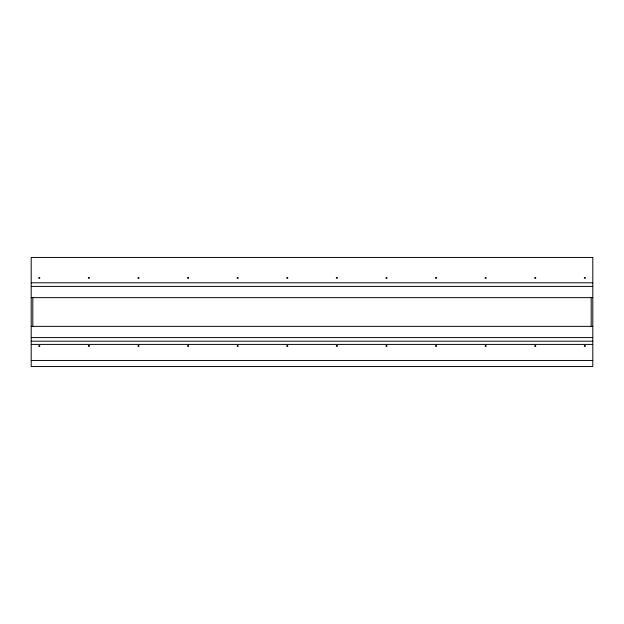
<?xml version="1.0" encoding="UTF-8"?>
<svg xmlns="http://www.w3.org/2000/svg" width="624" height="624" viewBox="0 0 624 624"><rect width="100%" height="100%" fill="white"/><g stroke="black" fill="none" stroke-linecap="round" stroke-linejoin="round"><path stroke-width="0.94" d="M31.2 282.797L592.8 282.797M31.2 286.408L592.8 286.408M31.2 297.64L592.8 297.64M31.2 326.36L592.8 326.36M31.2 337.592L592.8 337.592M31.2 341.203L592.8 341.203M31.2 344.409L592.8 344.409M31.2 360.461L592.8 360.461M591.193 297.64L591.193 326.36M32.807 297.64L32.807 326.36M39.788 277.984L38.719 278.226L39.101 277.438L39.788 277.984M39.788 346.016L39.101 346.562L38.719 345.774L39.788 346.016M89.38 277.984L88.312 278.226L88.694 277.438L89.38 277.984M89.38 346.016L88.312 346.258L88.694 345.47L89.38 346.016M138.973 277.984L137.912 278.226L138.286 277.438L138.973 277.984M138.973 346.016L137.912 346.258L138.286 345.47L138.973 346.016M188.573 277.984L187.504 278.226L187.886 277.438L188.573 277.984M188.573 346.016L187.504 346.258L187.886 345.47L188.573 346.016M238.165 277.984L237.097 278.226L237.479 277.438L238.165 277.984M238.165 346.016L237.097 346.258L237.479 345.47L238.165 346.016M287.765 277.984L286.697 278.226L287.079 277.438L287.765 277.984M287.765 346.016L286.697 346.258L287.079 345.47L287.765 346.016M337.358 277.984L336.289 278.226L336.671 277.438L337.358 277.984M337.358 346.016L336.289 346.258L336.671 345.47L337.358 346.016M386.958 277.984L385.889 278.226L386.272 277.438L386.958 277.984M386.958 346.016L385.889 346.258L386.272 345.47L386.958 346.016M436.55 277.984L435.482 278.226L435.864 277.438L436.55 277.984M436.55 346.016L435.482 346.258L435.864 345.47L436.55 346.016M486.151 277.984L485.082 278.226L485.464 277.438L486.151 277.984M486.151 346.016L485.082 346.258L485.464 345.47L486.151 346.016M535.743 277.984L534.674 278.226L535.057 277.438L535.743 277.984M535.743 346.016L534.674 346.258L535.057 345.47L535.743 346.016M585.335 277.984L584.275 278.226L584.649 277.438L585.335 277.984M585.335 346.016L584.275 346.258L584.649 345.47L585.335 346.016M592.8 257.447L31.2 257.447L31.2 366.553L592.8 366.553L592.8 257.447"/></g></svg>
